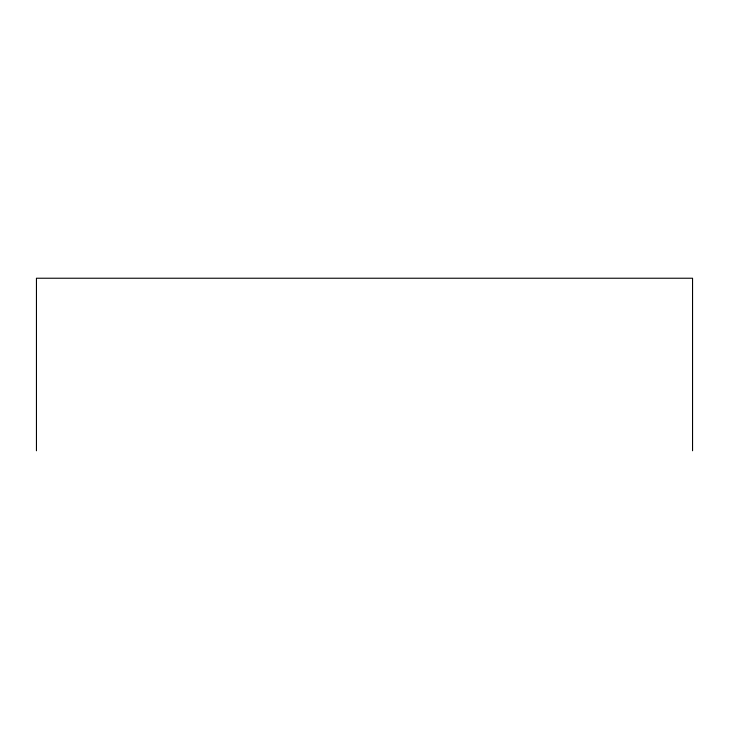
<?xml version="1.0" encoding="UTF-8"?>
<svg xmlns="http://www.w3.org/2000/svg" width="729" height="729" viewBox="0 0 729 729"><rect width="100%" height="100%" fill="white"/><g stroke="black" fill="none" stroke-linecap="round" stroke-linejoin="round"><path stroke-width="1.09" d="M692.55 450.768L692.55 278.232L36.45 278.232L36.45 450.768"/></g></svg>
